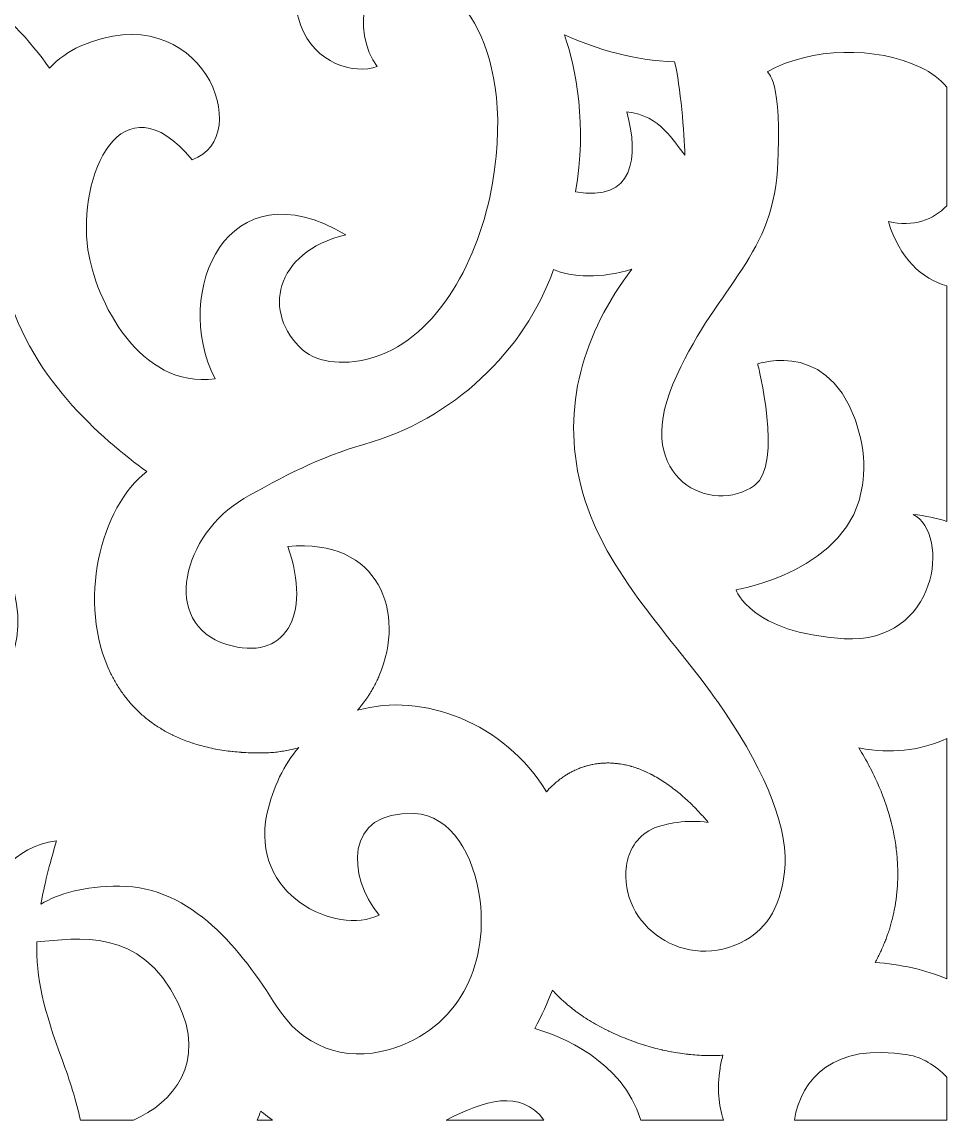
# Model space of a CAD drawing. Header units: millimetres. Extents: x -1200 to 1201, y -590 to 590.
# Drawn here: x 910.1 to 1201.3, y -590 to -246 of the extents above; entities that cross this region are included whole.
import ezdxf

# ---------------------------------------------------------------- set-up
doc = ezdxf.new("R2010")
doc.units = ezdxf.units.MM
doc.header["$MEASUREMENT"] = 0
doc.layers.add('Layer 1', color=7, linetype='Continuous')

msp = doc.modelspace()

# ---------------------------------------------------------------- linework, layer by layer
at = {"layer": 'Layer 1', "color": 250, "lineweight": 20}
for points, knots in [([(918.6469, -260.5037), (912.9189, -251.993), (904.4648, -243.2089), (892.5738, -234.4657), (892.5738, -234.4657), (899.5972, -227.8016), (905.8493, -219.1136), (925.4904, -191.8205), (933.7098, -169.0055), (930.237, -142.0887), (944.2588, -157.3762), (977.0319, -152.8034), (984.9037, -128.9931), (984.9037, -128.9931), (1008.8197, -149.7674), (1026.5291, -140.7071), (1044.2374, -131.6457), (1064.0289, -116.7285), (1074.4778, -133.016), (1088.1851, -154.3818), (1059.4218, -175.7853), (1045.8039, -149.09), (1036.2276, -158.5113), (1037.7182, -168.4174), (1042.313, -175.8151), (1030.4179, -180.4933), (1027.5438, -189.001), (1028.7503, -197.6716), (1024.4797, -197.2959), (1021.1308, -199.7879), (1016.6199, -201.1789), (996.7308, -207.3177), (990.851, -228.8729), (997.3647, -246.8868), (1001.7956, -259.1397), (1014.152, -262.5584), (1021.4243, -259.965), (1013.1779, -249.5809), (1016.1814, -226.1804), (1034.5625, -230.3425), (1042.1433, -232.0587), (1065.5318, -249.3468), (1057.5281, -296.5474), (1053.5205, -320.1783), (1040.3747, -344.6249), (1020.7348, -350.9273), (1012.0365, -353.718), (1002.9789, -353.1657), (997.998, -348.6949), (985.4021, -337.3904), (988.8495, -318.233), (1011.5522, -312.6809), (974.476, -290.5872), (956.7638, -330.3286), (970.5894, -357.8338), (946.7972, -361.0391), (933.0493, -333.0648), (930.7558, -317.4016), (927.3727, -294.2832), (941.1907, -262.5022), (963.4163, -289.1724), (983.6484, -282.3937), (966.439, -236.8714), (928.3464, -253.6115), (924.654, -255.234), (921.4378, -257.6046), (918.6469, -260.5037)], [0, 0, 0, 0, 0.04545455, 0.04545455, 0.04545455, 0.09090909, 0.09090909, 0.09090909, 0.13636364, 0.13636364, 0.13636364, 0.18181818, 0.18181818, 0.18181818, 0.22727273, 0.22727273, 0.22727273, 0.27272727, 0.27272727, 0.27272727, 0.31818182, 0.31818182, 0.31818182, 0.36363636, 0.36363636, 0.36363636, 0.40909091, 0.40909091, 0.40909091, 0.45454545, 0.45454545, 0.45454545, 0.5, 0.5, 0.5, 0.54545455, 0.54545455, 0.54545455, 0.59090909, 0.59090909, 0.59090909, 0.63636364, 0.63636364, 0.63636364, 0.68181818, 0.68181818, 0.68181818, 0.72727273, 0.72727273, 0.72727273, 0.77272727, 0.77272727, 0.77272727, 0.81818182, 0.81818182, 0.81818182, 0.86363636, 0.86363636, 0.86363636, 0.90909091, 0.90909091, 0.90909091, 0.95454545, 0.95454545, 0.95454545, 1, 1, 1, 1]), ([(1117.8602, -287.7042), (1114.1429, -283.601), (1110.3427, -275.2582), (1099.6789, -274.199), (1103.4367, -288.3852), (1101.9489, -302.545), (1083.513, -299.2374), (1087.2699, -278.4825), (1083.6851, -260.7107), (1080.0822, -250.0041), (1090.2003, -254.6198), (1101.8439, -258.0414), (1114.6282, -258.5369), (1116.4575, -266.04), (1117.6793, -281.0515), (1117.8602, -287.7042)], [0, 0, 0, 0, 0.2, 0.2, 0.2, 0.4, 0.4, 0.4, 0.6, 0.6, 0.6, 0.8, 0.8, 0.8, 1, 1, 1, 1]), ([(915.9878, -522.419), (917.0192, -516.5729), (918.6665, -510.1458), (920.8953, -502.5503), (893.3048, -506.3009), (894.6887, -543.4452), (898.6247, -554.3178), (890.6504, -546.7261), (876.7551, -541.5373), (862.463, -540.695), (862.7551, -540.1724), (863.0378, -539.6429), (863.3142, -539.1092), (863.4254, -538.8961), (863.5326, -538.681), (863.6409, -538.4656), (863.8813, -537.9849), (864.1149, -537.5005), (864.3431, -537.0117), (864.4372, -536.81), (864.5306, -536.6092), (864.6211, -536.4055), (864.8651, -535.8645), (865.0995, -535.3183), (865.3262, -534.7679), (865.417, -534.5498), (865.5053, -534.331), (865.5914, -534.1105), (865.8003, -533.5853), (866.0016, -533.0558), (866.1945, -532.5212), (866.2653, -532.3268), (866.3362, -532.1311), (866.4045, -531.9354), (866.6065, -531.3593), (866.7969, -530.7789), (866.9807, -530.1934), (867.0475, -529.9803), (867.1126, -529.7649), (867.1769, -529.5501), (867.348, -528.9807), (867.5104, -528.409), (867.6641, -527.8316), (867.7142, -527.6412), (867.764, -527.4522), (867.8127, -527.2622), (867.9678, -526.655), (868.1113, -526.0424), (868.2461, -525.4262), (868.2897, -525.2272), (868.333, -525.0265), (868.374, -524.8268), (868.5022, -524.2088), (868.6218, -523.5869), (868.7304, -522.9613), (868.7617, -522.7821), (868.7914, -522.603), (868.8212, -522.4237), (868.927, -521.7767), (869.0211, -521.1264), (869.1064, -520.4713), (869.1285, -520.298), (869.1503, -520.1241), (869.1718, -519.9492), (869.2518, -519.2771), (869.3208, -518.6012), (869.3792, -517.9201), (869.3935, -517.7485), (869.4072, -517.5769), (869.4196, -517.4046), (869.4712, -516.7259), (869.5108, -516.0447), (869.5395, -515.3572), (869.5457, -515.217), (869.5522, -515.0766), (869.557, -514.935), (869.5816, -514.199), (869.5929, -513.4591), (869.5918, -512.7147), (869.5907, -512.5675), (869.5893, -512.4193), (869.5875, -512.2715), (869.5806, -511.5448), (869.5606, -510.8159), (869.5282, -510.0819), (869.5231, -509.9788), (869.5195, -509.8751), (869.5155, -509.7714), (869.4752, -508.9775), (869.4177, -508.1786), (869.348, -507.3754), (869.336, -507.251), (869.3244, -507.1252), (869.3124, -507.0001), (869.2397, -506.2337), (869.154, -505.4646), (869.053, -504.6928), (869.0407, -504.5988), (869.0301, -504.5061), (869.0174, -504.4118), (868.9059, -503.5851), (868.7769, -502.7534), (868.6316, -501.9191), (868.6142, -501.8187), (868.5956, -501.7173), (868.5767, -501.617), (868.435, -500.8235), (868.2781, -500.0276), (868.1059, -499.2267), (868.1059, -499.2267), (868.0408, -498.9236), (868.0408, -498.9236), (867.8552, -498.0792), (867.6518, -497.2305), (867.4308, -496.3801), (867.4065, -496.2848), (867.3807, -496.1894), (867.3545, -496.0951), (867.1405, -495.2811), (866.9084, -494.4628), (866.6617, -493.6436), (866.6617, -493.6436), (866.5735, -493.3525), (866.5735, -493.3525), (866.3075, -492.4837), (866.0237, -491.6119), (865.7193, -490.7368), (865.7193, -490.7368), (865.6452, -490.5243), (865.6452, -490.5243), (865.3477, -489.6736), (865.0316, -488.8201), (864.6984, -487.9644), (864.6984, -487.9644), (864.6003, -487.7135), (864.6003, -487.7135), (864.2497, -486.8226), (863.8807, -485.9294), (863.4904, -485.0332), (863.4904, -485.0332), (863.413, -484.8568), (863.413, -484.8568), (863.0312, -483.985), (862.6297, -483.1112), (862.2101, -482.2364), (862.2101, -482.2364), (862.0938, -481.9942), (862.0938, -481.9942), (861.6539, -481.0829), (861.195, -480.1706), (860.7137, -479.2563), (860.7137, -479.2563), (860.6701, -479.1747), (860.6701, -479.1747), (860.1949, -478.2741), (859.6964, -477.3708), (859.1798, -476.4679), (859.1798, -476.4679), (859.0392, -476.222), (859.0392, -476.222), (858.5076, -475.2973), (857.9558, -474.371), (857.3799, -473.4443), (858.0971, -473.5811), (858.8089, -473.6979), (859.513, -473.7996), (911.4559, -481.5723), (931.2917, -406.6172), (874.3642, -400.2766), (886.2817, -406.3135), (882.1465, -440.9762), (852.7504, -439.2249), (823.3542, -437.4745), (818.8866, -423.921), (818.8866, -423.921), (818.8866, -423.921), (854.8147, -418.1562), (858.5462, -391.1735), (859.1565, -386.7589), (859.2278, -381.7849), (857.9228, -376.3088), (850.3104, -344.3652), (825.6743, -353.1576), (825.6743, -353.1576), (825.6743, -353.1576), (833.7531, -384.6683), (824.6908, -391.2113), (811.6489, -400.6283), (786.3638, -389.5262), (799.1119, -359.5002), (811.8603, -329.4735), (830.0826, -320.6242), (831.8534, -292.2499), (833.6241, -263.8762), (828.6261, -261.6468), (828.6261, -261.6468), (842.3871, -253.8487), (862.8412, -253.6071), (876.8212, -260.2575), (885.5271, -264.3991), (890.2167, -272.5829), (891.3734, -281.0886), (893.4352, -296.2516), (884.2729, -312.4384), (866.6294, -308.5778), (872.9749, -329.1721), (889.9038, -333.2358), (904.4604, -326.9826), (911.3946, -356.7874), (935.3023, -376.7156), (949.2034, -386.8927), (934.7503, -397.7448), (927.061, -428.1352), (937.9297, -450.2018), (938.184, -450.7177), (938.4499, -451.2295), (938.7253, -451.736), (938.7253, -451.736), (938.8288, -451.9271), (938.8288, -451.9271), (939.1093, -452.4382), (939.3988, -452.944), (939.7001, -453.4435), (939.7001, -453.4435), (939.7694, -453.5559), (939.7694, -453.5559), (940.0644, -454.0437), (940.3711, -454.5251), (940.6871, -455.0011), (940.6871, -455.0011), (940.7885, -455.1554), (940.7885, -455.1554), (941.1137, -455.6405), (941.4505, -456.1212), (941.7977, -456.5949), (941.7977, -456.5949), (941.9085, -456.7437), (941.9085, -456.7437), (942.245, -457.2001), (942.5927, -457.65), (942.9506, -458.0939), (942.9506, -458.0939), (943.0574, -458.2268), (943.0574, -458.2268), (943.4308, -458.6864), (943.8163, -459.1397), (944.213, -459.5867), (944.213, -459.5867), (944.3413, -459.7291), (944.3413, -459.7291), (944.7355, -460.1691), (945.1398, -460.602), (945.5573, -461.0282), (945.5573, -461.0282), (945.6267, -461.1008), (945.6267, -461.1008), (946.0542, -461.5354), (946.4946, -461.9609), (946.9465, -462.3797), (946.9465, -462.3797), (947.0955, -462.5176), (947.0955, -462.5176), (947.5507, -462.9364), (948.0172, -463.3475), (948.4971, -463.75), (948.4971, -463.75), (948.5593, -463.8009), (948.5593, -463.8009), (949.0338, -464.1973), (949.5217, -464.585), (950.0208, -464.964), (950.0208, -464.964), (950.1669, -465.0758), (950.1669, -465.0758), (950.674, -465.4572), (951.1914, -465.8312), (951.7222, -466.1942), (951.7222, -466.1942), (951.841, -466.2745), (951.841, -466.2745), (952.3616, -466.6277), (952.8939, -466.972), (953.4377, -467.3075), (953.4377, -467.3075), (953.5772, -467.3939), (953.5772, -467.3939), (954.1379, -467.7357), (954.7115, -468.0696), (955.2983, -468.3925), (955.2983, -468.3925), (955.4479, -468.4737), (955.4479, -468.4737), (956.0249, -468.7885), (956.6131, -469.0943), (957.2154, -469.3887), (957.2154, -469.3887), (957.332, -469.4472), (957.332, -469.4472), (957.9536, -469.75), (958.5883, -470.041), (959.2371, -470.3214), (959.2371, -470.3214), (959.3894, -470.387), (959.3894, -470.387), (960.0477, -470.67), (960.7188, -470.9416), (961.4043, -471.2009), (961.4043, -471.2009), (961.4239, -471.2083), (961.4239, -471.2083), (962.1135, -471.4682), (962.8194, -471.7151), (963.538, -471.952), (963.538, -471.952), (963.7001, -472.0035), (963.7001, -472.0035), (964.4187, -472.2366), (965.1496, -472.4597), (965.8955, -472.6682), (965.8955, -472.6682), (965.9515, -472.6829), (965.9515, -472.6829), (966.6904, -472.8883), (967.4453, -473.0807), (968.2123, -473.26), (968.2123, -473.26), (968.3776, -473.2995), (968.3776, -473.2995), (969.1543, -473.4794), (969.9471, -473.6467), (970.7529, -473.7996), (970.7529, -473.7996), (970.8525, -473.8187), (970.8525, -473.8187), (971.6514, -473.9689), (972.4652, -474.1057), (973.2946, -474.2295), (973.2946, -474.2295), (973.4243, -474.2496), (973.4243, -474.2496), (974.257, -474.3727), (975.1035, -474.4807), (975.9656, -474.5751), (975.9656, -474.5751), (976.1676, -474.5965), (976.1676, -474.5965), (977.0232, -474.6878), (977.8915, -474.7658), (978.7765, -474.8303), (978.7765, -474.8303), (978.8633, -474.8367), (978.8633, -474.8367), (979.7661, -474.9006), (980.6846, -474.9484), (981.6165, -474.9812), (981.6165, -474.9812), (981.8217, -474.9879), (981.8217, -474.9879), (982.7641, -475.0197), (983.72, -475.0374), (984.6944, -475.0374), (985.4265, -475.0374), (986.1491, -475.0203), (986.8626, -474.9869), (986.8626, -474.9869), (986.8656, -474.9869), (986.8656, -474.9869), (987.5725, -474.9544), (988.2708, -474.9053), (988.961, -474.8407), (988.961, -474.8407), (989.0007, -474.8367), (989.0007, -474.8367), (989.6739, -474.7732), (990.3376, -474.6952), (990.9948, -474.6018), (990.9948, -474.6018), (991.085, -474.5888), (991.085, -474.5888), (991.7291, -474.4968), (992.3645, -474.3907), (992.9908, -474.2717), (992.9908, -474.2717), (993.1101, -474.2489), (993.1101, -474.2489), (993.7171, -474.1311), (994.3169, -474.002), (994.9084, -473.8588), (994.9084, -473.8588), (995.0853, -473.816), (995.0853, -473.816), (995.6604, -473.6758), (996.2282, -473.523), (996.7877, -473.3604), (992.2305, -478.6351), (988.7449, -485.5376), (986.8586, -494.1952), (981.3611, -519.4216), (1008.5193, -532.4315), (1022.0085, -525.8063), (1012.0732, -513.8183), (1010.8372, -493.0049), (1033.0566, -493.9821), (1044.5131, -494.4866), (1051.9082, -507.0202), (1053.6419, -521.388), (1056.0756, -541.5517), (1047.1082, -561.3987), (1025.251, -567.9162), (1010.9546, -572.1789), (997.6499, -566.73), (989.8719, -554.3573), (979.05, -537.1425), (963.3146, -516.7626), (940.6871, -516.7626), (929.3226, -516.7626), (921.3902, -519.1155), (915.9878, -522.419)], [0, 0, 0, 0, 0.00719424, 0.00719424, 0.00719424, 0.01438849, 0.01438849, 0.01438849, 0.02158273, 0.02158273, 0.02158273, 0.02877698, 0.02877698, 0.02877698, 0.03597122, 0.03597122, 0.03597122, 0.04316547, 0.04316547, 0.04316547, 0.05035971, 0.05035971, 0.05035971, 0.05755396, 0.05755396, 0.05755396, 0.0647482, 0.0647482, 0.0647482, 0.07194245, 0.07194245, 0.07194245, 0.07913669, 0.07913669, 0.07913669, 0.08633094, 0.08633094, 0.08633094, 0.09352518, 0.09352518, 0.09352518, 0.10071942, 0.10071942, 0.10071942, 0.10791367, 0.10791367, 0.10791367, 0.11510791, 0.11510791, 0.11510791, 0.12230216, 0.12230216, 0.12230216, 0.1294964, 0.1294964, 0.1294964, 0.13669065, 0.13669065, 0.13669065, 0.14388489, 0.14388489, 0.14388489, 0.15107914, 0.15107914, 0.15107914, 0.15827338, 0.15827338, 0.15827338, 0.16546763, 0.16546763, 0.16546763, 0.17266187, 0.17266187, 0.17266187, 0.17985612, 0.17985612, 0.17985612, 0.18705036, 0.18705036, 0.18705036, 0.1942446, 0.1942446, 0.1942446, 0.20143885, 0.20143885, 0.20143885, 0.20863309, 0.20863309, 0.20863309, 0.21582734, 0.21582734, 0.21582734, 0.22302158, 0.22302158, 0.22302158, 0.23021583, 0.23021583, 0.23021583, 0.23741007, 0.23741007, 0.23741007, 0.24460432, 0.24460432, 0.24460432, 0.25179856, 0.25179856, 0.25179856, 0.25899281, 0.25899281, 0.25899281, 0.26618705, 0.26618705, 0.26618705, 0.27338129, 0.27338129, 0.27338129, 0.28057554, 0.28057554, 0.28057554, 0.28776978, 0.28776978, 0.28776978, 0.29496403, 0.29496403, 0.29496403, 0.30215827, 0.30215827, 0.30215827, 0.30935252, 0.30935252, 0.30935252, 0.31654676, 0.31654676, 0.31654676, 0.32374101, 0.32374101, 0.32374101, 0.33093525, 0.33093525, 0.33093525, 0.3381295, 0.3381295, 0.3381295, 0.34532374, 0.34532374, 0.34532374, 0.35251799, 0.35251799, 0.35251799, 0.35971223, 0.35971223, 0.35971223, 0.36690647, 0.36690647, 0.36690647, 0.37410072, 0.37410072, 0.37410072, 0.38129496, 0.38129496, 0.38129496, 0.38848921, 0.38848921, 0.38848921, 0.39568345, 0.39568345, 0.39568345, 0.4028777, 0.4028777, 0.4028777, 0.41007194, 0.41007194, 0.41007194, 0.41726619, 0.41726619, 0.41726619, 0.42446043, 0.42446043, 0.42446043, 0.43165468, 0.43165468, 0.43165468, 0.43884892, 0.43884892, 0.43884892, 0.44604317, 0.44604317, 0.44604317, 0.45323741, 0.45323741, 0.45323741, 0.46043165, 0.46043165, 0.46043165, 0.4676259, 0.4676259, 0.4676259, 0.47482014, 0.47482014, 0.47482014, 0.48201439, 0.48201439, 0.48201439, 0.48920863, 0.48920863, 0.48920863, 0.49640288, 0.49640288, 0.49640288, 0.50359712, 0.50359712, 0.50359712, 0.51079137, 0.51079137, 0.51079137, 0.51798561, 0.51798561, 0.51798561, 0.52517986, 0.52517986, 0.52517986, 0.5323741, 0.5323741, 0.5323741, 0.53956835, 0.53956835, 0.53956835, 0.54676259, 0.54676259, 0.54676259, 0.55395683, 0.55395683, 0.55395683, 0.56115108, 0.56115108, 0.56115108, 0.56834532, 0.56834532, 0.56834532, 0.57553957, 0.57553957, 0.57553957, 0.58273381, 0.58273381, 0.58273381, 0.58992806, 0.58992806, 0.58992806, 0.5971223, 0.5971223, 0.5971223, 0.60431655, 0.60431655, 0.60431655, 0.61151079, 0.61151079, 0.61151079, 0.61870504, 0.61870504, 0.61870504, 0.62589928, 0.62589928, 0.62589928, 0.63309353, 0.63309353, 0.63309353, 0.64028777, 0.64028777, 0.64028777, 0.64748201, 0.64748201, 0.64748201, 0.65467626, 0.65467626, 0.65467626, 0.6618705, 0.6618705, 0.6618705, 0.66906475, 0.66906475, 0.66906475, 0.67625899, 0.67625899, 0.67625899, 0.68345324, 0.68345324, 0.68345324, 0.69064748, 0.69064748, 0.69064748, 0.69784173, 0.69784173, 0.69784173, 0.70503597, 0.70503597, 0.70503597, 0.71223022, 0.71223022, 0.71223022, 0.71942446, 0.71942446, 0.71942446, 0.72661871, 0.72661871, 0.72661871, 0.73381295, 0.73381295, 0.73381295, 0.74100719, 0.74100719, 0.74100719, 0.74820144, 0.74820144, 0.74820144, 0.75539568, 0.75539568, 0.75539568, 0.76258993, 0.76258993, 0.76258993, 0.76978417, 0.76978417, 0.76978417, 0.77697842, 0.77697842, 0.77697842, 0.78417266, 0.78417266, 0.78417266, 0.79136691, 0.79136691, 0.79136691, 0.79856115, 0.79856115, 0.79856115, 0.8057554, 0.8057554, 0.8057554, 0.81294964, 0.81294964, 0.81294964, 0.82014388, 0.82014388, 0.82014388, 0.82733813, 0.82733813, 0.82733813, 0.83453237, 0.83453237, 0.83453237, 0.84172662, 0.84172662, 0.84172662, 0.84892086, 0.84892086, 0.84892086, 0.85611511, 0.85611511, 0.85611511, 0.86330935, 0.86330935, 0.86330935, 0.8705036, 0.8705036, 0.8705036, 0.87769784, 0.87769784, 0.87769784, 0.88489209, 0.88489209, 0.88489209, 0.89208633, 0.89208633, 0.89208633, 0.89928058, 0.89928058, 0.89928058, 0.90647482, 0.90647482, 0.90647482, 0.91366906, 0.91366906, 0.91366906, 0.92086331, 0.92086331, 0.92086331, 0.92805755, 0.92805755, 0.92805755, 0.9352518, 0.9352518, 0.9352518, 0.94244604, 0.94244604, 0.94244604, 0.94964029, 0.94964029, 0.94964029, 0.95683453, 0.95683453, 0.95683453, 0.96402878, 0.96402878, 0.96402878, 0.97122302, 0.97122302, 0.97122302, 0.97841727, 0.97841727, 0.97841727, 0.98561151, 0.98561151, 0.98561151, 0.99280576, 0.99280576, 0.99280576, 1, 1, 1, 1]), ([(1199.95, -266.4598), (1199.95, -266.4598), (1199.95, -303.6012), (1199.95, -303.6012), (1195.6974, -308.0164), (1189.5024, -310.3057), (1181.6059, -308.5778), (1185.159, -320.1118), (1192.0328, -326.4603), (1199.95, -328.7158), (1199.95, -328.7158), (1199.95, -402.5047), (1199.95, -402.5047), (1196.7583, -401.4766), (1193.2357, -400.7106), (1189.3396, -400.2766), (1201.2572, -406.3135), (1197.123, -440.9762), (1167.7258, -439.2249), (1138.3289, -437.4745), (1133.8616, -423.921), (1133.8616, -423.921), (1133.8616, -423.921), (1169.789, -418.1562), (1173.5217, -391.1735), (1174.1313, -386.7589), (1174.2032, -381.7849), (1172.8982, -376.3088), (1165.2858, -344.3652), (1140.65, -353.1576), (1140.65, -353.1576), (1140.65, -353.1576), (1148.7289, -384.6683), (1139.6662, -391.2113), (1126.6243, -400.6283), (1101.3381, -389.5262), (1114.0873, -359.5002), (1126.8357, -329.4735), (1145.0581, -320.6242), (1146.8295, -292.2499), (1148.6007, -263.8762), (1143.6016, -261.6468), (1143.6016, -261.6468), (1157.3625, -253.8487), (1177.8174, -253.6071), (1191.797, -260.2575), (1195.0763, -261.8174), (1197.7847, -263.9514), (1199.95, -266.4598)], [0, 0, 0, 0, 0.0625, 0.0625, 0.0625, 0.125, 0.125, 0.125, 0.1875, 0.1875, 0.1875, 0.25, 0.25, 0.25, 0.3125, 0.3125, 0.3125, 0.375, 0.375, 0.375, 0.4375, 0.4375, 0.4375, 0.5, 0.5, 0.5, 0.5625, 0.5625, 0.5625, 0.625, 0.625, 0.625, 0.6875, 0.6875, 0.6875, 0.75, 0.75, 0.75, 0.8125, 0.8125, 0.8125, 0.875, 0.875, 0.875, 0.9375, 0.9375, 0.9375, 1, 1, 1, 1]), ([(1127.3581, -457.9464), (1127.3581, -457.9464), (1127.4671, -458.0997), (1127.4671, -458.0997), (1127.6855, -458.4034), (1127.9042, -458.7091), (1128.1197, -459.0142), (1141.4395, -477.8459), (1149.8897, -496.5791), (1149.2281, -509.9005), (1148.5977, -522.5887), (1143.4646, -529.9911), (1136.8186, -533.7098), (1118.0797, -544.1923), (1096.9145, -528.9981), (1099.5238, -510.3987), (1100.1799, -505.7255), (1102.5516, -501.4554), (1107.437, -498.8898), (1112.2547, -496.8986), (1118.2635, -495.9365), (1125.1696, -496.7648), (1124.4339, -495.9), (1123.7003, -495.074), (1122.969, -494.2758), (1122.969, -494.2758), (1122.7765, -494.0677), (1122.7765, -494.0677), (1122.0819, -493.3144), (1121.389, -492.5911), (1120.6977, -491.8969), (1120.6977, -491.8969), (1120.5509, -491.7484), (1120.5509, -491.7484), (1119.8322, -491.0308), (1119.1154, -490.3443), (1118.4012, -489.6883), (1118.4012, -489.6883), (1118.2566, -489.5571), (1118.2566, -489.5571), (1117.5765, -488.9356), (1116.8989, -488.3431), (1116.2228, -487.7781), (1116.2228, -487.7781), (1116.0023, -487.5934), (1116.0023, -487.5934), (1115.2957, -487.007), (1114.593, -486.4483), (1113.8925, -485.9217), (1113.8925, -485.9217), (1113.8432, -485.8849), (1113.8432, -485.8849), (1113.1536, -485.3664), (1112.4666, -484.8802), (1111.7843, -484.4189), (1111.7843, -484.4189), (1111.5485, -484.2603), (1111.5485, -484.2603), (1110.896, -483.8244), (1110.2464, -483.414), (1109.6008, -483.0279), (1109.5431, -482.9948), (1109.4872, -482.9594), (1109.4315, -482.9255), (1108.7627, -482.5301), (1108.0971, -482.1621), (1107.437, -481.8192), (1107.3523, -481.7757), (1107.2691, -481.7349), (1107.1852, -481.6924), (1106.5764, -481.3816), (1105.9714, -481.0936), (1105.3698, -480.8263), (1105.2731, -480.7838), (1105.1776, -480.7406), (1105.0835, -480.6995), (1104.4506, -480.4255), (1103.8224, -480.1726), (1103.1983, -479.9451), (1103.1216, -479.9167), (1103.0446, -479.8909), (1102.9676, -479.8635), (1102.3787, -479.6537), (1101.7945, -479.4641), (1101.2132, -479.2938), (1101.0929, -479.2593), (1100.9738, -479.2262), (1100.8539, -479.1924), (1100.31, -479.0409), (1099.7683, -478.9064), (1099.2313, -478.7896), (1099.1096, -478.7629), (1098.9887, -478.7344), (1098.8681, -478.71), (1098.2991, -478.5939), (1097.7346, -478.4969), (1097.1751, -478.4186), (1097.0374, -478.3995), (1096.903, -478.3842), (1096.7667, -478.3674), (1096.2777, -478.3062), (1095.7923, -478.2597), (1095.3109, -478.2256), (1095.1562, -478.2155), (1095.0039, -478.2055), (1094.8506, -478.1975), (1094.3652, -478.1727), (1093.8842, -478.1644), (1093.4061, -478.1691), (1093.207, -478.1711), (1093.0083, -478.1747), (1092.8096, -478.1811), (1092.3783, -478.1958), (1091.9511, -478.2196), (1091.5271, -478.2554), (1091.3371, -478.2708), (1091.1467, -478.2902), (1090.9567, -478.3109), (1090.561, -478.3537), (1090.1694, -478.4079), (1089.7811, -478.4705), (1089.5264, -478.5109), (1089.2742, -478.5558), (1089.0228, -478.605), (1088.6788, -478.6715), (1088.3365, -478.7448), (1087.9972, -478.8261), (1087.7443, -478.8863), (1087.4944, -478.9515), (1087.2448, -479.0188), (1086.9167, -479.1081), (1086.5923, -479.2048), (1086.2694, -479.3085), (1085.9823, -479.4005), (1085.6986, -479.4985), (1085.4162, -479.6005), (1085.1685, -479.6909), (1084.9237, -479.7845), (1084.6791, -479.8822), (1084.3591, -480.0097), (1084.0394, -480.1438), (1083.7247, -480.2857), (1083.49, -480.3907), (1083.2561, -480.5005), (1083.0235, -480.6128), (1082.6689, -480.7855), (1082.3183, -480.9678), (1081.9707, -481.1571), (1081.8017, -481.2492), (1081.6342, -481.3415), (1081.4686, -481.4375), (1081.1068, -481.6439), (1080.7503, -481.8617), (1080.399, -482.0865), (1080.2936, -482.1534), (1080.1894, -482.2214), (1080.084, -482.2903), (1079.1245, -482.9228), (1078.1988, -483.6207), (1077.3099, -484.3784), (1077.3099, -484.3784), (1077.1529, -484.5133), (1077.1529, -484.5133), (1076.7849, -484.8301), (1076.4226, -485.1572), (1076.0688, -485.4948), (1076.0688, -485.4948), (1076.0663, -485.4965), (1076.0663, -485.4965), (1075.505, -486.0321), (1074.9596, -486.5914), (1074.4314, -487.1739), (1074.4314, -487.1739), (1074.4281, -487.1782), (1074.4281, -487.1782), (1061.4079, -465.6719), (1035.6746, -455.7665), (1015.1859, -461.6689), (1015.4838, -461.3309), (1015.7738, -460.9904), (1016.059, -460.6448), (1016.1422, -460.5425), (1016.2254, -460.4401), (1016.3079, -460.3384), (1016.5814, -460.0011), (1016.8452, -459.6602), (1017.106, -459.3164), (1017.1976, -459.1953), (1017.2869, -459.0742), (1017.3763, -458.9534), (1017.6183, -458.6262), (1017.853, -458.2964), (1018.0833, -457.9642), (1018.1818, -457.8213), (1018.2784, -457.6791), (1018.3758, -457.5366), (1018.593, -457.2131), (1018.8056, -456.8866), (1019.0137, -456.5581), (1019.117, -456.3955), (1019.2169, -456.2329), (1019.3171, -456.071), (1019.4999, -455.7719), (1019.6782, -455.4708), (1019.8544, -455.168), (1019.9692, -454.968), (1020.0826, -454.767), (1020.1952, -454.5666), (1020.3496, -454.2872), (1020.5, -454.0079), (1020.6468, -453.7282), (1020.7667, -453.5014), (1020.8837, -453.2736), (1020.9984, -453.0461), (1021.1274, -452.7868), (1021.2535, -452.5285), (1021.3767, -452.2692), (1021.4984, -452.0133), (1021.6172, -451.7564), (1021.7338, -451.4985), (1021.8399, -451.2603), (1021.9438, -451.0231), (1022.0462, -450.7842), (1030.3482, -431.3367), (1022.3863, -407.6841), (993.368, -410.3223), (1001.13, -432.3059), (992.2987, -446.577), (974.3141, -441.0554), (953.0392, -434.5246), (960.7213, -406.2228), (979.6325, -395.3375), (991.1554, -388.7035), (1003.8977, -382.1085), (1017.2492, -378.3646), (1045.1169, -370.5511), (1067.6379, -349.2205), (1076.6591, -323.5742), (1082.0553, -326.0756), (1092.0368, -326.4175), (1101.2364, -323.4334), (1085.9234, -343.566), (1079.0639, -366.6296), (1085.2117, -391.2243), (1091.6877, -417.1295), (1111.8421, -436.3147), (1127.3581, -457.9464)], [0, 0, 0, 0, 0.01219512, 0.01219512, 0.01219512, 0.02439024, 0.02439024, 0.02439024, 0.03658537, 0.03658537, 0.03658537, 0.04878049, 0.04878049, 0.04878049, 0.06097561, 0.06097561, 0.06097561, 0.07317073, 0.07317073, 0.07317073, 0.08536585, 0.08536585, 0.08536585, 0.09756098, 0.09756098, 0.09756098, 0.1097561, 0.1097561, 0.1097561, 0.12195122, 0.12195122, 0.12195122, 0.13414634, 0.13414634, 0.13414634, 0.14634146, 0.14634146, 0.14634146, 0.15853659, 0.15853659, 0.15853659, 0.17073171, 0.17073171, 0.17073171, 0.18292683, 0.18292683, 0.18292683, 0.19512195, 0.19512195, 0.19512195, 0.20731707, 0.20731707, 0.20731707, 0.2195122, 0.2195122, 0.2195122, 0.23170732, 0.23170732, 0.23170732, 0.24390244, 0.24390244, 0.24390244, 0.25609756, 0.25609756, 0.25609756, 0.26829268, 0.26829268, 0.26829268, 0.2804878, 0.2804878, 0.2804878, 0.29268293, 0.29268293, 0.29268293, 0.30487805, 0.30487805, 0.30487805, 0.31707317, 0.31707317, 0.31707317, 0.32926829, 0.32926829, 0.32926829, 0.34146341, 0.34146341, 0.34146341, 0.35365854, 0.35365854, 0.35365854, 0.36585366, 0.36585366, 0.36585366, 0.37804878, 0.37804878, 0.37804878, 0.3902439, 0.3902439, 0.3902439, 0.40243902, 0.40243902, 0.40243902, 0.41463415, 0.41463415, 0.41463415, 0.42682927, 0.42682927, 0.42682927, 0.43902439, 0.43902439, 0.43902439, 0.45121951, 0.45121951, 0.45121951, 0.46341463, 0.46341463, 0.46341463, 0.47560976, 0.47560976, 0.47560976, 0.48780488, 0.48780488, 0.48780488, 0.5, 0.5, 0.5, 0.51219512, 0.51219512, 0.51219512, 0.52439024, 0.52439024, 0.52439024, 0.53658537, 0.53658537, 0.53658537, 0.54878049, 0.54878049, 0.54878049, 0.56097561, 0.56097561, 0.56097561, 0.57317073, 0.57317073, 0.57317073, 0.58536585, 0.58536585, 0.58536585, 0.59756098, 0.59756098, 0.59756098, 0.6097561, 0.6097561, 0.6097561, 0.62195122, 0.62195122, 0.62195122, 0.63414634, 0.63414634, 0.63414634, 0.64634146, 0.64634146, 0.64634146, 0.65853659, 0.65853659, 0.65853659, 0.67073171, 0.67073171, 0.67073171, 0.68292683, 0.68292683, 0.68292683, 0.69512195, 0.69512195, 0.69512195, 0.70731707, 0.70731707, 0.70731707, 0.7195122, 0.7195122, 0.7195122, 0.73170732, 0.73170732, 0.73170732, 0.74390244, 0.74390244, 0.74390244, 0.75609756, 0.75609756, 0.75609756, 0.76829268, 0.76829268, 0.76829268, 0.7804878, 0.7804878, 0.7804878, 0.79268293, 0.79268293, 0.79268293, 0.80487805, 0.80487805, 0.80487805, 0.81707317, 0.81707317, 0.81707317, 0.82926829, 0.82926829, 0.82926829, 0.84146341, 0.84146341, 0.84146341, 0.85365854, 0.85365854, 0.85365854, 0.86585366, 0.86585366, 0.86585366, 0.87804878, 0.87804878, 0.87804878, 0.8902439, 0.8902439, 0.8902439, 0.90243902, 0.90243902, 0.90243902, 0.91463415, 0.91463415, 0.91463415, 0.92682927, 0.92682927, 0.92682927, 0.93902439, 0.93902439, 0.93902439, 0.95121951, 0.95121951, 0.95121951, 0.96341463, 0.96341463, 0.96341463, 0.97560976, 0.97560976, 0.97560976, 0.98780488, 0.98780488, 0.98780488, 1, 1, 1, 1]), ([(1199.95, -470.478), (1199.95, -470.478), (1199.95, -545.7944), (1199.95, -545.7944), (1193.2001, -542.9752), (1185.3811, -541.163), (1177.4377, -540.695), (1177.7305, -540.1724), (1178.0132, -539.6429), (1178.2897, -539.1092), (1178.3997, -538.8961), (1178.508, -538.681), (1178.6159, -538.4656), (1178.8575, -537.9849), (1179.0911, -537.5005), (1179.3185, -537.0117), (1179.4119, -536.81), (1179.5056, -536.6092), (1179.5972, -536.4055), (1179.841, -535.8645), (1180.075, -535.3183), (1180.3013, -534.7679), (1180.391, -534.5498), (1180.4793, -534.331), (1180.5669, -534.1105), (1180.7758, -533.5853), (1180.9766, -533.0558), (1181.1703, -532.5212), (1181.2404, -532.3268), (1181.3117, -532.1311), (1181.3803, -531.9354), (1181.5808, -531.3593), (1181.7731, -530.7789), (1181.9558, -530.1934), (1182.0234, -529.9803), (1182.088, -529.7649), (1182.153, -529.5501), (1182.3231, -528.9807), (1182.4854, -528.409), (1182.6388, -527.8316), (1182.6893, -527.6412), (1182.7391, -527.4522), (1182.787, -527.2622), (1182.9414, -526.655), (1183.0861, -526.0424), (1183.2223, -525.4262), (1183.2651, -525.2272), (1183.3076, -525.0265), (1183.3491, -524.8268), (1183.4783, -524.2088), (1183.5972, -523.5869), (1183.7047, -522.9613), (1183.7367, -522.7821), (1183.7669, -522.603), (1183.7966, -522.4237), (1183.9024, -521.7767), (1183.9968, -521.1264), (1184.0812, -520.4713), (1184.1044, -520.298), (1184.1262, -520.1241), (1184.1468, -519.9492), (1184.2268, -519.2771), (1184.2969, -518.6012), (1184.3551, -517.9201), (1184.3696, -517.7485), (1184.3819, -517.5769), (1184.3943, -517.4046), (1184.4466, -516.7259), (1184.4862, -516.0447), (1184.5149, -515.3572), (1184.5204, -515.217), (1184.5273, -515.0766), (1184.5316, -514.935), (1184.5574, -514.199), (1184.5687, -513.4591), (1184.5665, -512.7147), (1184.5665, -512.5675), (1184.5643, -512.4193), (1184.5632, -512.2715), (1184.5556, -511.5448), (1184.536, -510.8159), (1184.5029, -510.0819), (1184.4989, -509.9788), (1184.496, -509.8751), (1184.4898, -509.7714), (1184.451, -508.9775), (1184.3939, -508.1786), (1184.3234, -507.3754), (1184.3125, -507.251), (1184.2998, -507.1252), (1184.2885, -507.0001), (1184.2159, -506.2337), (1184.1287, -505.4646), (1184.0285, -504.6928), (1184.0164, -504.5988), (1184.0051, -504.5061), (1183.9928, -504.4118), (1183.881, -503.5851), (1183.7516, -502.7534), (1183.6073, -501.9191), (1183.5899, -501.8187), (1183.5703, -501.7173), (1183.5528, -501.617), (1183.4111, -500.8235), (1183.2539, -500.0276), (1183.0813, -499.2267), (1183.0813, -499.2267), (1183.017, -498.9236), (1183.017, -498.9236), (1182.8302, -498.0792), (1182.6268, -497.2305), (1182.4055, -496.3801), (1182.3815, -496.2848), (1182.3547, -496.1894), (1182.3307, -496.0951), (1182.1153, -495.2811), (1181.8839, -494.4628), (1181.6364, -493.6436), (1181.6364, -493.6436), (1181.5489, -493.3525), (1181.5489, -493.3525), (1181.2829, -492.4837), (1180.9988, -491.6119), (1180.6955, -490.7368), (1180.6955, -490.7368), (1180.6199, -490.5243), (1180.6199, -490.5243), (1180.3227, -489.6736), (1180.0066, -488.8201), (1179.6735, -487.9644), (1179.6735, -487.9644), (1179.5761, -487.7135), (1179.5761, -487.7135), (1179.2256, -486.8226), (1178.8564, -485.9294), (1178.4662, -485.0332), (1178.4662, -485.0332), (1178.3881, -484.8568), (1178.3881, -484.8568), (1178.0063, -483.985), (1177.6048, -483.1112), (1177.1856, -482.2364), (1177.1856, -482.2364), (1177.0693, -481.9942), (1177.0693, -481.9942), (1176.6301, -481.0829), (1176.1705, -480.1706), (1175.6895, -479.2563), (1175.6895, -479.2563), (1175.6455, -479.1747), (1175.6455, -479.1747), (1175.1699, -478.2741), (1174.6718, -477.3708), (1174.1559, -476.4679), (1174.1559, -476.4679), (1174.0154, -476.222), (1174.0154, -476.222), (1173.4824, -475.2973), (1172.9313, -474.371), (1172.3558, -473.4443), (1173.073, -473.5811), (1173.7829, -473.6979), (1174.4891, -473.7996), (1184.1948, -475.2519), (1192.7783, -473.8144), (1199.95, -470.478)], [0, 0, 0, 0, 0.01818182, 0.01818182, 0.01818182, 0.03636364, 0.03636364, 0.03636364, 0.05454545, 0.05454545, 0.05454545, 0.07272727, 0.07272727, 0.07272727, 0.09090909, 0.09090909, 0.09090909, 0.10909091, 0.10909091, 0.10909091, 0.12727273, 0.12727273, 0.12727273, 0.14545455, 0.14545455, 0.14545455, 0.16363636, 0.16363636, 0.16363636, 0.18181818, 0.18181818, 0.18181818, 0.2, 0.2, 0.2, 0.21818182, 0.21818182, 0.21818182, 0.23636364, 0.23636364, 0.23636364, 0.25454545, 0.25454545, 0.25454545, 0.27272727, 0.27272727, 0.27272727, 0.29090909, 0.29090909, 0.29090909, 0.30909091, 0.30909091, 0.30909091, 0.32727273, 0.32727273, 0.32727273, 0.34545455, 0.34545455, 0.34545455, 0.36363636, 0.36363636, 0.36363636, 0.38181818, 0.38181818, 0.38181818, 0.4, 0.4, 0.4, 0.41818182, 0.41818182, 0.41818182, 0.43636364, 0.43636364, 0.43636364, 0.45454545, 0.45454545, 0.45454545, 0.47272727, 0.47272727, 0.47272727, 0.49090909, 0.49090909, 0.49090909, 0.50909091, 0.50909091, 0.50909091, 0.52727273, 0.52727273, 0.52727273, 0.54545455, 0.54545455, 0.54545455, 0.56363636, 0.56363636, 0.56363636, 0.58181818, 0.58181818, 0.58181818, 0.6, 0.6, 0.6, 0.61818182, 0.61818182, 0.61818182, 0.63636364, 0.63636364, 0.63636364, 0.65454545, 0.65454545, 0.65454545, 0.67272727, 0.67272727, 0.67272727, 0.69090909, 0.69090909, 0.69090909, 0.70909091, 0.70909091, 0.70909091, 0.72727273, 0.72727273, 0.72727273, 0.74545455, 0.74545455, 0.74545455, 0.76363636, 0.76363636, 0.76363636, 0.78181818, 0.78181818, 0.78181818, 0.8, 0.8, 0.8, 0.81818182, 0.81818182, 0.81818182, 0.83636364, 0.83636364, 0.83636364, 0.85454545, 0.85454545, 0.85454545, 0.87272727, 0.87272727, 0.87272727, 0.89090909, 0.89090909, 0.89090909, 0.90909091, 0.90909091, 0.90909091, 0.92727273, 0.92727273, 0.92727273, 0.94545455, 0.94545455, 0.94545455, 0.96363636, 0.96363636, 0.96363636, 0.98181818, 0.98181818, 0.98181818, 1, 1, 1, 1]), ([(945.0359, -590.0266), (945.0359, -590.0266), (928.394, -590.0266), (928.394, -590.0266), (927.0203, -583.9895), (925.1064, -577.7132), (922.6454, -571.1128), (916.9607, -555.8691), (914.4245, -545.3919), (914.7319, -534.1688), (927.3974, -533.2662), (947.2818, -529.2859), (958.9208, -553.1747), (968.144, -572.106), (957.3836, -584.6927), (945.0359, -590.0266)], [0, 0, 0, 0, 0.2, 0.2, 0.2, 0.4, 0.4, 0.4, 0.6, 0.6, 0.6, 0.8, 0.8, 0.8, 1, 1, 1, 1]), ([(1129.906, -590.0266), (1129.906, -590.0266), (1104.0245, -590.0266), (1104.0245, -590.0266), (1098.2301, -571.3924), (1078.7605, -563.5849), (1070.7602, -561.3743), (1072.9458, -557.2644), (1074.787, -553.2573), (1076.3416, -549.3462), (1076.6755, -549.7145), (1077.0156, -550.0788), (1077.3632, -550.4398), (1077.591, -550.6767), (1077.821, -550.9118), (1078.0547, -551.1451), (1078.4637, -551.5525), (1078.8811, -551.9559), (1079.3094, -552.3544), (1079.5049, -552.5371), (1079.7033, -552.7187), (1079.9032, -552.8997), (1080.3969, -553.3456), (1080.9037, -553.7866), (1081.4235, -554.2201), (1081.563, -554.3359), (1081.7029, -554.4516), (1081.8435, -554.5671), (1082.4339, -555.0481), (1083.0377, -555.5208), (1083.6601, -555.9855), (1083.6601, -555.9855), (1083.9467, -556.198), (1083.9467, -556.198), (1084.6264, -556.6977), (1085.3251, -557.1885), (1086.0437, -557.6672), (1086.0437, -557.6672), (1086.1687, -557.7509), (1086.1687, -557.7509), (1086.9335, -558.257), (1087.7186, -558.7511), (1088.5272, -559.2322), (1088.5272, -559.2322), (1088.5621, -559.2536), (1088.5621, -559.2536), (1089.3948, -559.7467), (1090.2497, -560.2262), (1091.1278, -560.6905), (1092.0652, -561.1862), (1093.0007, -561.6593), (1093.9376, -562.1116), (1093.9376, -562.1116), (1093.9819, -562.1334), (1093.9819, -562.1334), (1094.9164, -562.5846), (1095.8493, -563.0149), (1096.7823, -563.4243), (1096.7823, -563.4243), (1096.7986, -563.432), (1096.7986, -563.432), (1097.7259, -563.8388), (1098.6515, -564.2249), (1099.5765, -564.5899), (1099.5765, -564.5899), (1099.643, -564.6163), (1099.643, -564.6163), (1100.5643, -564.981), (1101.4864, -565.3245), (1102.4048, -565.649), (1102.4048, -565.649), (1102.4491, -565.6648), (1102.4491, -565.6648), (1103.3643, -565.9876), (1104.2766, -566.2897), (1105.1881, -566.5723), (1105.1881, -566.5723), (1105.2608, -566.5955), (1105.2608, -566.5955), (1106.1669, -566.8768), (1107.0711, -567.1377), (1107.974, -567.3813), (1107.974, -567.3813), (1108.0713, -567.408), (1108.0713, -567.408), (1108.9574, -567.6452), (1109.841, -567.8637), (1110.7213, -568.0651), (1110.7213, -568.0651), (1110.8477, -568.0942), (1110.8477, -568.0942), (1111.7299, -568.2943), (1112.609, -568.4766), (1113.4864, -568.6405), (1113.4864, -568.6405), (1113.6201, -568.6652), (1113.6201, -568.6652), (1114.4884, -568.8272), (1115.353, -568.9714), (1116.2155, -569.0985), (1116.2155, -569.0985), (1116.3638, -569.1202), (1116.3638, -569.1202), (1117.2106, -569.2434), (1118.0557, -569.3501), (1118.8971, -569.4401), (1118.8971, -569.4401), (1119.1132, -569.4641), (1119.1132, -569.4641), (1119.946, -569.5501), (1120.7732, -569.6217), (1121.5979, -569.6772), (1121.5979, -569.6772), (1121.8224, -569.6919), (1121.8224, -569.6919), (1122.633, -569.7431), (1123.4395, -569.7806), (1124.2435, -569.8027), (1124.2435, -569.8027), (1124.4717, -569.808), (1124.4717, -569.808), (1125.2818, -569.8281), (1126.0895, -569.8328), (1126.8917, -569.8221), (1126.8917, -569.8221), (1127.1539, -569.8181), (1127.1539, -569.8181), (1127.926, -569.8047), (1128.6933, -569.7779), (1129.4577, -569.7378), (1129.4577, -569.7378), (1129.7393, -569.7227), (1129.7393, -569.7227), (1129.3847, -571.0877), (1129.0817, -572.5014), (1128.8441, -573.9774), (1127.862, -580.0941), (1128.4085, -585.4368), (1129.906, -590.0266)], [0, 0, 0, 0, 0.02173913, 0.02173913, 0.02173913, 0.04347826, 0.04347826, 0.04347826, 0.06521739, 0.06521739, 0.06521739, 0.08695652, 0.08695652, 0.08695652, 0.10869565, 0.10869565, 0.10869565, 0.13043478, 0.13043478, 0.13043478, 0.15217391, 0.15217391, 0.15217391, 0.17391304, 0.17391304, 0.17391304, 0.19565217, 0.19565217, 0.19565217, 0.2173913, 0.2173913, 0.2173913, 0.23913043, 0.23913043, 0.23913043, 0.26086957, 0.26086957, 0.26086957, 0.2826087, 0.2826087, 0.2826087, 0.30434783, 0.30434783, 0.30434783, 0.32608696, 0.32608696, 0.32608696, 0.34782609, 0.34782609, 0.34782609, 0.36956522, 0.36956522, 0.36956522, 0.39130435, 0.39130435, 0.39130435, 0.41304348, 0.41304348, 0.41304348, 0.43478261, 0.43478261, 0.43478261, 0.45652174, 0.45652174, 0.45652174, 0.47826087, 0.47826087, 0.47826087, 0.5, 0.5, 0.5, 0.52173913, 0.52173913, 0.52173913, 0.54347826, 0.54347826, 0.54347826, 0.56521739, 0.56521739, 0.56521739, 0.58695652, 0.58695652, 0.58695652, 0.60869565, 0.60869565, 0.60869565, 0.63043478, 0.63043478, 0.63043478, 0.65217391, 0.65217391, 0.65217391, 0.67391304, 0.67391304, 0.67391304, 0.69565217, 0.69565217, 0.69565217, 0.7173913, 0.7173913, 0.7173913, 0.73913043, 0.73913043, 0.73913043, 0.76086957, 0.76086957, 0.76086957, 0.7826087, 0.7826087, 0.7826087, 0.80434783, 0.80434783, 0.80434783, 0.82608696, 0.82608696, 0.82608696, 0.84782609, 0.84782609, 0.84782609, 0.86956522, 0.86956522, 0.86956522, 0.89130435, 0.89130435, 0.89130435, 0.91304348, 0.91304348, 0.91304348, 0.93478261, 0.93478261, 0.93478261, 0.95652174, 0.95652174, 0.95652174, 0.97826087, 0.97826087, 0.97826087, 1, 1, 1, 1]), ([(1199.95, -576.5577), (1199.95, -576.5577), (1199.95, -590.0266), (1199.95, -590.0266), (1199.95, -590.0266), (1152.1429, -590.0266), (1152.1429, -590.0266), (1154.4027, -576.9692), (1164.3246, -565.7236), (1187.7364, -569.5993), (1192.128, -570.3266), (1196.2555, -572.829), (1199.95, -576.5577)], [0, 0, 0, 0, 0.25, 0.25, 0.25, 0.5, 0.5, 0.5, 0.75, 0.75, 0.75, 1, 1, 1, 1]), ([(1073.6484, -590.0266), (1073.6484, -590.0266), (1043.0116, -590.0266), (1043.0116, -590.0266), (1054.9915, -583.8882), (1066.3434, -580.1942), (1073.6484, -590.0266)], [0, 0, 0, 0, 0.5, 0.5, 0.5, 1, 1, 1, 1]), ([(988.5349, -590.0266), (988.5349, -590.0266), (983.8079, -590.0266), (983.8079, -590.0266), (984.2116, -589.115), (984.5807, -588.1747), (984.9037, -587.1981), (984.9037, -587.1981), (986.2486, -588.3664), (988.5349, -590.0266)], [0, 0, 0, 0, 0.33333333, 0.33333333, 0.33333333, 0.66666667, 0.66666667, 0.66666667, 1, 1, 1, 1])]:
    msp.add_open_spline(points, degree=3, knots=knots, dxfattribs=at)

doc.saveas('drawing.dxf')
